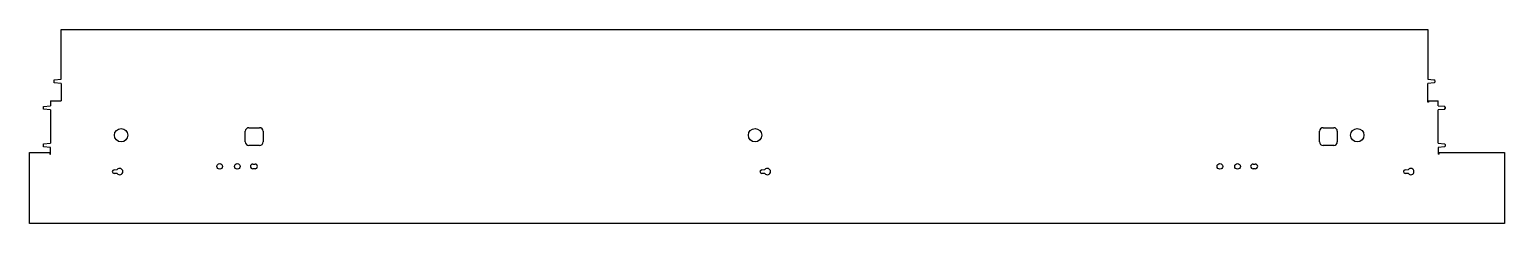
# Model space of a CAD drawing. Header units: millimetres. Extents: x 0 to 2094, y -214 to 62.
import ezdxf

# ---------------------------------------------------------------- set-up
doc = ezdxf.new("R2010")
doc.units = ezdxf.units.MM

msp = doc.modelspace()

# ---------------------------------------------------------------- linework, layer by layer
at = {"color": 7, "linetype": 'Continuous', "lineweight": 25}
for p, q in [((45, -8.4), (45, 62.4)), ((45, 62.4), (1985, 62.4)), ((1985, 62.4), (1985, -8.4)), ((35, -9.3), (45, -8.4)), ((35, -13.6), (35, -9.3)), ((45, -14.4), (35, -13.6)), ((45, -14.4), (45, -39.3)), ((1985, -8.4), (1993.9, -9.2)), ((1994, -13.6), (1985, -14.4)), ((1985, -41.3), (1985, -14.4)), ((1995, -10.3), (1993.9, -9.2)), ((1994, -13.6), (1995, -12.5)), ((1995, -10.3), (1995, -12.5)), ((30, -39.3), (30, -46.3)), ((30, -39.3), (45, -39.3)), ((1986, -41.3), (1985, -41.3)), ((1986, -39.3), (1986, -41.3)), ((1986, -39.3), (2000, -39.3)), ((2000, -46.3), (2000, -39.3)), ((20, -47.2), (30, -46.3)), ((20, -51.4), (20, -47.2)), ((30, -52.3), (20, -51.4)), ((30, -52.3), (30, -99.8)), ((2000, -46.3), (2008.9, -47.1)), ((2009, -51.5), (2000, -52.3)), ((2000, -99.8), (2000, -52.3)), ((2010, -48.2), (2008.9, -47.1)), ((2009, -51.5), (2010, -50.3)), ((2010, -48.2), (2010, -50.3)), ((306.4, -97.8), (306.4, -82.6)), ((311.4, -77.6), (326.6, -77.6)), ((331.6, -82.6), (331.6, -97.8)), ((1831.4, -97.8), (1831.4, -82.6)), ((1836.4, -77.6), (1851.6, -77.6)), ((1856.6, -82.6), (1856.6, -97.8)), ((20, -100.7), (30, -99.8)), ((20, -104.9), (20, -100.7)), ((326.6, -102.8), (311.4, -102.8)), ((1851.6, -102.8), (1836.4, -102.8)), ((2000, -99.8), (2008.9, -100.6)), ((2010, -101.7), (2008.9, -100.6)), ((2009, -105), (2010, -103.8)), ((2010, -101.7), (2010, -103.8)), ((0, -214.2), (0, -112.7)), ((0, -112.7), (28.8, -112.7)), ((30, -105.8), (20, -104.9)), ((28.8, -112.7), (28.8, -115.2)), ((28.8, -115.2), (30, -115.2)), ((30, -115.2), (30, -105.8)), ((2009, -105), (2000, -105.8)), ((2000, -105.8), (2000, -115.2)), ((2001.2, -115.2), (2000, -115.2)), ((2001.2, -115.2), (2001.2, -112.7)), ((2001.2, -112.7), (2094, -112.7)), ((2094, -112.7), (2094, -214.2)), ((120, -137.6), (124.6, -137.2)), ((124.6, -143), (120, -142.6)), ((317, -129.3), (320.2, -129.3)), ((320.2, -136.1), (317, -136.1)), ((1039.5, -137.6), (1044.1, -137.2)), ((1044.1, -143), (1039.5, -142.6)), ((1737, -129.3), (1740.2, -129.3)), ((1740.2, -136.1), (1737, -136.1)), ((1953, -137.6), (1957.6, -137.2)), ((1957.6, -143), (1953, -142.6)), ((2094, -214.2), (0, -214.2))]:
    msp.add_line(p, q, dxfattribs=at)
for centre, radius in [((130, -88.3), 9.5), ((1030, -88.3), 9.5), ((1885, -88.3), 9.5), ((270, -132.7), 4), ((295, -132.7), 4), ((1690, -132.7), 4), ((1715, -132.7), 4)]:
    msp.add_circle(centre, radius, dxfattribs=at)
for centre, radius, start, end in [((311.4, -82.6), 5, 90, 180), ((326.6, -82.6), 5, 0, 90), ((1836.4, -82.6), 5, 90, 180), ((1851.6, -82.6), 5, 0, 90), ((311.4, -97.8), 5, 180, 270), ((326.6, -97.8), 5, 270, 0), ((1836.4, -97.8), 5, 180, 270), ((1851.6, -97.8), 5, 270, 0), ((120, -140.1), 2.5, 90, 270), ((128, -140.1), 4.5, 220.1037, 139.8963), ((317, -132.7), 3.4, 90, 270), ((320.2, -132.7), 3.4, 270, 90), ((1039.5, -140.1), 2.5, 90, 270), ((1047.5, -140.1), 4.5, 220.1037, 139.8963), ((1737, -132.7), 3.4, 90, 270), ((1740.2, -132.7), 3.4, 270, 90), ((1953, -140.1), 2.5, 90, 270), ((1961, -140.1), 4.5, 220.1037, 139.8963)]:
    msp.add_arc(centre, radius, start, end, dxfattribs=at)

doc.saveas('drawing.dxf')
